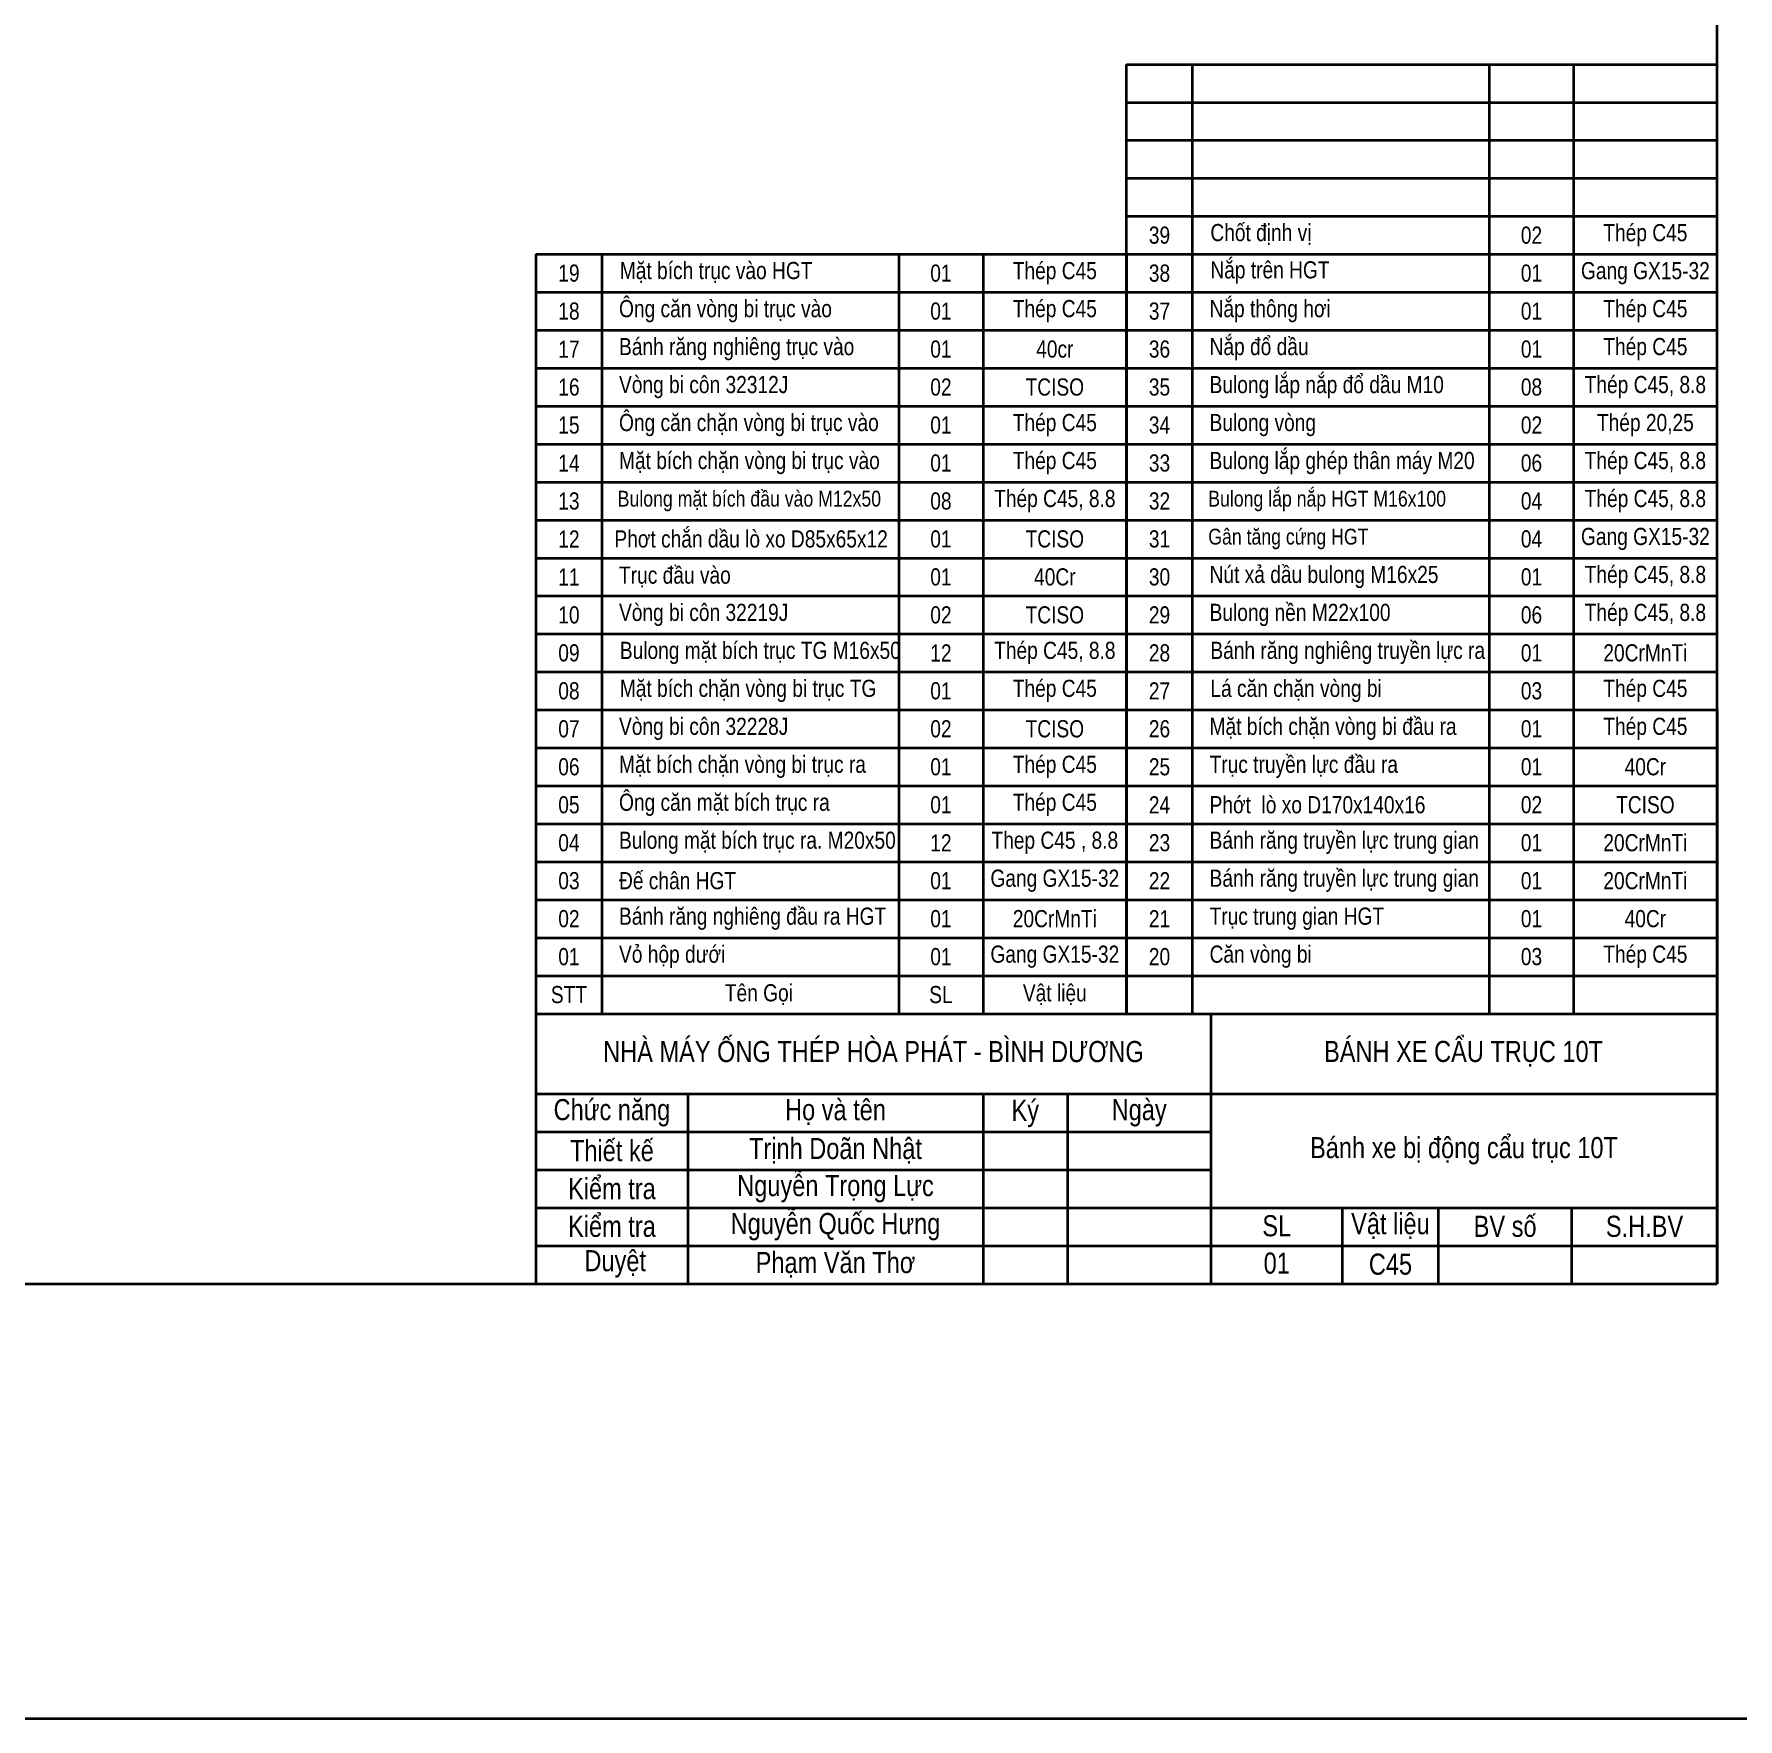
# Model space of a CAD drawing. Header units: millimetres. Extents: x -11382 to 23553, y -372 to 10786.
# Drawn here: x 9218 to 10510, y 1398 to 2676 of the extents above; entities that cross this region are included whole.
import ezdxf

# ---------------------------------------------------------------- set-up
doc = ezdxf.new("R2010")
doc.units = ezdxf.units.MM
doc.header["$LTSCALE"] = 0.2
doc.layers.add('đường bao thấy', color=7, linetype='Continuous', lineweight=40)
doc.styles.add('nhat 2.5', font='arial.ttf', dxfattribs={"width": 0.8, "height": 2.5})
doc.styles.add('nhat3.5', font='arial.ttf', dxfattribs={"height": 3.5})

msp = doc.modelspace()

# ---------------------------------------------------------------- linework, layer by layer
at = {"layer": 'đường bao thấy', "ltscale": 0.2}
for p, q in [((10046.311, 2652.633), (10494.311, 2652.633)), ((10321.511, 2652.633), (10321.511, 2595.033)), ((10385.511, 2652.633), (10385.511, 2595.033)), ((10046.311, 2623.833), (10494.311, 2623.833)), ((10046.311, 2595.033), (10494.311, 2595.033)), ((10046.311, 2595.033), (10494.311, 2595.033)), ((10321.511, 2595.033), (10321.511, 2451.033)), ((10385.511, 2595.033), (10385.511, 2451.033)), ((10046.311, 2566.233), (10494.311, 2566.233)), ((10046.311, 2537.433), (10494.311, 2537.433)), ((9598.311, 2508.633), (10046.311, 2508.633)), ((9598.311, 2508.633), (9598.311, 1932.633)), ((9648.311, 2508.633), (9648.311, 1932.633)), ((9873.511, 2508.633), (9873.511, 2364.633)), ((9937.511, 2508.633), (9937.511, 2364.633)), ((10046.311, 2508.633), (10494.311, 2508.633)), ((10046.311, 2508.633), (10046.311, 2364.633)), ((10321.511, 2508.633), (10321.511, 2364.633)), ((9598.311, 2479.833), (10046.311, 2479.833)), ((10046.311, 2479.833), (10494.311, 2479.833)), ((9598.311, 2451.033), (10046.311, 2451.033)), ((9937.511, 2451.033), (9937.511, 2307.033)), ((10046.311, 2451.033), (10494.311, 2451.033)), ((10046.311, 2451.033), (10494.311, 2451.033)), ((10321.511, 2451.033), (10321.511, 2307.033)), ((10385.511, 2451.033), (10385.511, 2307.033)), ((9598.311, 2422.233), (10046.311, 2422.233)), ((10046.311, 2422.233), (10494.311, 2422.233)), ((9598.311, 2393.433), (10046.311, 2393.433)), ((10046.311, 2393.433), (10494.311, 2393.433)), ((9598.311, 2364.633), (10046.311, 2364.633)), ((9598.311, 2364.633), (10046.311, 2364.633)), ((9873.511, 2364.633), (9873.511, 2220.633)), ((9937.511, 2364.633), (9937.511, 2220.633)), ((10046.311, 2364.633), (10494.311, 2364.633)), ((10046.311, 2364.633), (10046.311, 2220.633)), ((10321.511, 2364.633), (10321.511, 2220.633)), ((9598.311, 2335.833), (10046.311, 2335.833)), ((10046.311, 2335.833), (10494.311, 2335.833)), ((9598.311, 2307.033), (10046.311, 2307.033)), ((10046.311, 2307.033), (10494.311, 2307.033)), ((10046.311, 2307.033), (10494.311, 2307.033)), ((10321.511, 2307.033), (10321.511, 2163.033)), ((10385.511, 2307.033), (10385.511, 2163.033)), ((9598.311, 2278.233), (10046.311, 2278.233)), ((10046.311, 2278.233), (10494.311, 2278.233)), ((9598.311, 2249.433), (10046.311, 2249.433)), ((9937.511, 2249.433), (9937.511, 2105.433)), ((10046.311, 2249.433), (10494.311, 2249.433)), ((9598.311, 2220.633), (10046.311, 2220.633)), ((9598.311, 2220.633), (10046.311, 2220.633)), ((9873.511, 2220.633), (9873.511, 2076.633)), ((9937.511, 2220.633), (9937.511, 2076.633)), ((10046.311, 2220.633), (10494.311, 2220.633)), ((10046.311, 2220.633), (10046.311, 2076.633)), ((10321.511, 2220.633), (10321.511, 2076.633)), ((9598.311, 2191.833), (10046.311, 2191.833)), ((10046.311, 2191.833), (10494.311, 2191.833)), ((9598.311, 2163.033), (10046.311, 2163.033)), ((10046.311, 2163.033), (10494.311, 2163.033)), ((10046.311, 2163.033), (10494.311, 2163.033)), ((10321.511, 2163.033), (10321.511, 1932.633)), ((10385.511, 2163.033), (10385.511, 1932.633)), ((10494.311, 2163.033), (10494.311, 1932.633)), ((9598.311, 2134.233), (10046.311, 2134.233)), ((10046.311, 2134.233), (10494.311, 2134.233)), ((9598.311, 2105.433), (10046.311, 2105.433)), ((10046.311, 2105.433), (10494.311, 2105.433)), ((9598.311, 2076.633), (10046.311, 2076.633)), ((9598.311, 2076.633), (10046.311, 2076.633)), ((9873.511, 2076.633), (9873.511, 1932.633)), ((9937.511, 2076.633), (9937.511, 1932.633)), ((10046.311, 2076.633), (10494.311, 2076.633)), ((10046.311, 2076.633), (10046.311, 1932.633)), ((9598.311, 2047.833), (10046.311, 2047.833)), ((10046.311, 2047.833), (10494.311, 2047.833)), ((9598.311, 2019.033), (10046.311, 2019.033)), ((10046.311, 2019.033), (10494.311, 2019.033)), ((10046.311, 2019.033), (10494.311, 2019.033)), ((9598.311, 1990.233), (10046.311, 1990.233)), ((10046.311, 1990.233), (10494.311, 1990.233)), ((9598.311, 1961.433), (10046.311, 1961.433)), ((10046.311, 1961.433), (10494.311, 1961.433)), ((9598.311, 1932.633), (10494.311, 1932.633)), ((9598.311, 1932.633), (9598.311, 1727.833)), ((9598.311, 1932.633), (10046.311, 1932.633)), ((9598.311, 1932.633), (10046.311, 1932.633)), ((10046.311, 1932.633), (10494.311, 1932.633)), ((10110.311, 1932.633), (10110.311, 1727.833)), ((10494.311, 1932.633), (10494.311, 1727.833)), ((9598.311, 1871.833), (10494.311, 1871.833)), ((9713.511, 1871.833), (9713.511, 1727.833)), ((9937.511, 1871.833), (9937.511, 1727.833)), ((10001.511, 1871.833), (10001.511, 1727.833)), ((9598.311, 1843.033), (10110.311, 1843.033)), ((9598.311, 1814.233), (10110.311, 1814.233)), ((9598.311, 1785.433), (10494.311, 1785.433)), ((10210.222, 1727.833), (10210.222, 1785.433)), ((10282.821, 1785.433), (10282.821, 1727.833)), ((10384.221, 1727.833), (10384.221, 1785.433)), ((9598.311, 1756.633), (10494.311, 1756.633)), ((9598.311, 1727.833), (10494.311, 1727.833))]:
    msp.add_line(p, q, dxfattribs=at)
at = {"layer": 'đường bao thấy', "ltscale": 5}
for p, q in [((10046.311, 1932.633), (10046.311, 2652.633)), ((10096.311, 1932.633), (10096.311, 2652.633))]:
    msp.add_line(p, q, dxfattribs=at)
for points in [[(7889.174, 5775.37), (12930.152, 5775.37), (12930.152, 1397.743), (7889.174, 1397.743)], [(10494.311, 1727.833), (10494.311, 3578.033), (7878.511, 3578.033), (7878.511, 1727.833)]]:
    msp.add_lwpolyline(points, close=True, dxfattribs=at)

# ---------------------------------------------------------------- texts
at = {"layer": 'đường bao thấy', "ltscale": 0.2}
for s, insert, char_height, width, attachment_point, style in [('39', (10071.311, 2523.033), 13, 50, 5, 'nhat 2.5'), ('\\pi13;Chốt định vị', (10096.911, 2523.632), 13, 225.2, 4, 'nhat 2.5'), ('02', (10353.511, 2523.033), 13, 64, 5, 'nhat 2.5'), ('Thép C45', (10439.911, 2523.033), 13, 108.8, 5, 'nhat 2.5'), ('19', (9623.311, 2494.233), 13, 50, 5, 'nhat 2.5'), ('\\pi13;Mặt bích trục vào HGT', (9648.911, 2494.832), 13, 225.2, 4, 'nhat 2.5'), ('01', (9905.511, 2494.233), 13, 64, 5, 'nhat 2.5'), ('Thép C45', (9991.911, 2494.233), 13, 108.8, 5, 'nhat 2.5'), ('38', (10071.311, 2494.233), 13, 50, 5, 'nhat 2.5'), ('\\pi13;Nắp trên HGT', (10096.911, 2494.832), 13, 225.2, 4, 'nhat 2.5'), ('01', (10353.511, 2494.233), 13, 64, 5, 'nhat 2.5'), ('Gang GX15-32', (10439.911, 2494.233), 13, 108.8, 5, 'nhat 2.5'), ('18', (9623.311, 2465.433), 13, 50, 5, 'nhat 2.5'), ('\\pi13;Ông căn vòng bi trục vào', (9648.311, 2465.433), 13, 225.8, 4, 'nhat 2.5'), ('01', (9905.511, 2465.433), 13, 64, 5, 'nhat 2.5'), ('Thép C45', (9991.911, 2465.433), 13, 108.8, 5, 'nhat 2.5'), ('37', (10071.311, 2465.433), 13, 50, 5, 'nhat 2.5'), ('\\pi13;Nắp thông hơi', (10096.311, 2465.433), 13, 225.8, 4, 'nhat 2.5'), ('01', (10353.511, 2465.433), 13, 64, 5, 'nhat 2.5'), ('Thép C45', (10439.911, 2465.433), 13, 108.8, 5, 'nhat 2.5'), ('17', (9623.311, 2436.633), 13, 50, 5, 'nhat 2.5'), ('\\pi13;Bánh răng nghiêng trục vào', (9648.311, 2436.633), 13, 225.8, 4, 'nhat 2.5'), ('01', (9905.511, 2436.633), 13, 64, 5, 'nhat 2.5'), ('40cr', (9991.911, 2436.633), 13, 108.8, 5, 'nhat 2.5'), ('36', (10071.311, 2436.633), 13, 50, 5, 'nhat 2.5'), ('\\pi13;Nắp đổ dầu ', (10096.311, 2436.633), 13, 225.8, 4, 'nhat 2.5'), ('01', (10353.511, 2436.633), 13, 64, 5, 'nhat 2.5'), ('Thép C45', (10439.911, 2436.633), 13, 108.8, 5, 'nhat 2.5'), ('\\pi13;Vòng bi côn 32312J', (9648.311, 2407.833), 13, 225.8, 4, 'nhat 2.5'), ('\\pi13;Bulong lắp nắp đổ dầu M10', (10096.311, 2407.833), 13, 225.8, 4, 'nhat 2.5'), ('Thép C45, 8.8', (10439.911, 2407.833), 13, 108.8, 5, 'nhat 2.5'), ('16', (9623.311, 2407.833), 13, 50, 5, 'nhat 2.5'), ('02', (9905.511, 2407.833), 13, 64, 5, 'nhat 2.5'), ('TCISO', (9991.911, 2407.833), 13, 108.8, 5, 'nhat 2.5'), ('35', (10071.311, 2407.833), 13, 50, 5, 'nhat 2.5'), ('08', (10353.511, 2407.833), 13, 64, 5, 'nhat 2.5'), ('15', (9623.311, 2379.033), 13, 50, 5, 'nhat 2.5'), ('\\pi13;Ông căn chặn vòng bi trục vào', (9648.311, 2379.033), 13, 225.8, 4, 'nhat 2.5'), ('01', (9905.511, 2379.033), 13, 64, 5, 'nhat 2.5'), ('Thép C45', (9991.911, 2379.033), 13, 108.8, 5, 'nhat 2.5'), ('34', (10071.311, 2379.033), 13, 50, 5, 'nhat 2.5'), ('\\pi13;Bulong vòng', (10096.311, 2379.033), 13, 225.8, 4, 'nhat 2.5'), ('02', (10353.511, 2379.033), 13, 64, 5, 'nhat 2.5'), ('Thép 20,25', (10439.911, 2379.033), 13, 108.8, 5, 'nhat 2.5'), ('14', (9623.311, 2350.233), 13, 50, 5, 'nhat 2.5'), ('\\pi13;Mặt bích chặn vòng bi trục vào', (9648.311, 2350.233), 13, 225.8, 4, 'nhat 2.5'), ('01', (9905.511, 2350.233), 13, 64, 5, 'nhat 2.5'), ('Thép C45', (9991.911, 2350.233), 13, 108.8, 5, 'nhat 2.5'), ('33', (10071.311, 2350.233), 13, 50, 5, 'nhat 2.5'), ('\\pi13;Bulong lắp ghép thân máy M20', (10096.311, 2350.233), 13, 225.8, 4, 'nhat 2.5'), ('06', (10353.511, 2350.233), 13, 64, 5, 'nhat 2.5'), ('Thép C45, 8.8', (10439.911, 2350.233), 13, 108.8, 5, 'nhat 2.5'), ('13', (9623.311, 2321.433), 13, 50, 5, 'nhat 2.5'), ('\\pi12;Bulong mặt bích đầu vào M12x50', (9648.311, 2321.433), 12, 225.8, 4, 'nhat 2.5'), ('08', (9905.511, 2321.433), 13, 64, 5, 'nhat 2.5'), ('Thép C45, 8.8', (9991.911, 2321.433), 13, 108.8, 5, 'nhat 2.5'), ('32', (10071.311, 2321.433), 13, 50, 5, 'nhat 2.5'), ('\\pi12;Bulong lắp nắp HGT M16x100', (10096.311, 2321.433), 12, 225.8, 4, 'nhat 2.5'), ('04', (10353.511, 2321.433), 13, 64, 5, 'nhat 2.5'), ('Thép C45, 8.8', (10439.911, 2321.433), 13, 108.8, 5, 'nhat 2.5'), ('Phơt chắn dầu lò xo D85x65x12', (9761.511, 2292.633), 13, 225.2, 5, 'nhat 2.5'), ('\\pi12;Gân tăng cứng HGT', (10096.311, 2292.633), 12, 225.8, 4, 'nhat 2.5'), ('Gang GX15-32', (10439.911, 2292.633), 13, 108.8, 5, 'nhat 2.5'), ('12', (9623.311, 2292.633), 13, 50, 5, 'nhat 2.5'), ('01', (9905.511, 2292.633), 13, 64, 5, 'nhat 2.5'), ('TCISO', (9991.911, 2292.633), 13, 108.8, 5, 'nhat 2.5'), ('31', (10071.311, 2292.633), 13, 50, 5, 'nhat 2.5'), ('04', (10353.511, 2292.633), 13, 64, 5, 'nhat 2.5'), ('11', (9623.311, 2263.833), 13, 50, 5, 'nhat 2.5'), ('\\pi13;Trục đầu vào', (9648.311, 2263.833), 13, 225.8, 4, 'nhat 2.5'), ('01', (9905.511, 2263.833), 13, 64, 5, 'nhat 2.5'), ('40Cr', (9991.911, 2263.833), 13, 108.8, 5, 'nhat 2.5'), ('30', (10071.311, 2263.833), 13, 50, 5, 'nhat 2.5'), ('\\pi13;Nút xả dầu bulong M16x25', (10096.311, 2263.833), 13, 225.8, 4, 'nhat 2.5'), ('01', (10353.511, 2263.833), 13, 64, 5, 'nhat 2.5'), ('Thép C45, 8.8', (10439.911, 2263.833), 13, 108.8, 5, 'nhat 2.5'), ('10', (9623.311, 2235.033), 13, 50, 5, 'nhat 2.5'), ('\\pi13;Vòng bi côn 32219J', (9648.311, 2235.033), 13, 225.8, 4, 'nhat 2.5'), ('02', (9905.511, 2235.033), 13, 64, 5, 'nhat 2.5'), ('TCISO', (9991.911, 2235.033), 13, 108.8, 5, 'nhat 2.5'), ('29', (10071.311, 2235.033), 13, 50, 5, 'nhat 2.5'), ('\\pi13;Bulong nền M22x100', (10096.311, 2235.033), 13, 225.8, 4, 'nhat 2.5'), ('06', (10353.511, 2235.033), 13, 64, 5, 'nhat 2.5'), ('Thép C45, 8.8', (10439.911, 2235.033), 13, 108.8, 5, 'nhat 2.5'), ('09', (9623.311, 2206.233), 13, 50, 5, 'nhat 2.5'), ('\\pi13;Bulong mặt bích trục TG M16x50', (9648.911, 2206.233), 13, 245.05576, 4, 'nhat 2.5'), ('12', (9905.511, 2206.233), 13, 64, 5, 'nhat 2.5'), ('Thép C45, 8.8', (9991.911, 2206.233), 13, 108.8, 5, 'nhat 2.5'), ('28', (10071.311, 2206.233), 13, 50, 5, 'nhat 2.5'), ('\\pi13;Bánh răng nghiêng truyền lực ra', (10096.911, 2206.233), 13, 245.05576, 4, 'nhat 2.5'), ('01', (10353.511, 2206.233), 13, 64, 5, 'nhat 2.5'), ('20CrMnTi', (10439.911, 2206.233), 13, 108.8, 5, 'nhat 2.5'), ('\\pi13;Mặt bích chặn vòng bi trục TG', (9648.911, 2177.433), 13, 225.2, 4, 'nhat 2.5'), ('Thép C45', (9991.911, 2177.433), 13, 108.8, 5, 'nhat 2.5'), ('\\pi13;Lá căn chặn vòng bi', (10096.911, 2177.433), 13, 225.2, 4, 'nhat 2.5'), ('Thép C45', (10439.911, 2177.433), 13, 108.8, 5, 'nhat 2.5'), ('08', (9623.311, 2177.433), 13, 50, 5, 'nhat 2.5'), ('01', (9905.511, 2177.433), 13, 64, 5, 'nhat 2.5'), ('27', (10071.311, 2177.433), 13, 50, 5, 'nhat 2.5'), ('03', (10353.511, 2177.433), 13, 64, 5, 'nhat 2.5'), ('\\pi13,t13;Mặt bích chặn vòng bi đầu ra', (10096.311, 2148.633), 13, 225.8, 4, 'nhat 2.5'), ('07', (9623.311, 2148.633), 13, 50, 5, 'nhat 2.5'), ('\\pi13,t13;Vòng bi côn 32228J', (9648.311, 2148.633), 13, 225.8, 4, 'nhat 2.5'), ('02', (9905.511, 2148.633), 13, 64, 5, 'nhat 2.5'), ('TCISO', (9991.911, 2148.633), 13, 108.8, 5, 'nhat 2.5'), ('26', (10071.311, 2148.633), 13, 50, 5, 'nhat 2.5'), ('01', (10353.511, 2148.633), 13, 64, 5, 'nhat 2.5'), ('Thép C45', (10439.911, 2148.633), 13, 108.8, 5, 'nhat 2.5'), ('06', (9623.311, 2119.833), 13, 50, 5, 'nhat 2.5'), ('\\pi13;Mặt bích chặn vòng bi trục ra', (9648.311, 2119.833), 13, 225.8, 4, 'nhat 2.5'), ('01', (9905.511, 2119.833), 13, 64, 5, 'nhat 2.5'), ('Thép C45', (9991.911, 2119.833), 13, 108.8, 5, 'nhat 2.5'), ('25', (10071.311, 2119.833), 13, 50, 5, 'nhat 2.5'), ('\\pi13;Trục truyền lực đầu ra', (10096.311, 2119.833), 13, 225.8, 4, 'nhat 2.5'), ('01', (10353.511, 2119.833), 13, 64, 5, 'nhat 2.5'), ('40Cr', (10439.911, 2119.833), 13, 108.8, 5, 'nhat 2.5'), ('05', (9623.311, 2091.033), 13, 50, 5, 'nhat 2.5'), ('\\pi13;Ông căn mặt bích trục ra', (9648.311, 2091.033), 13, 225.8, 4, 'nhat 2.5'), ('01', (9905.511, 2091.033), 13, 64, 5, 'nhat 2.5'), ('Thép C45', (9991.911, 2091.033), 13, 108.8, 5, 'nhat 2.5'), ('24', (10071.311, 2091.033), 13, 50, 5, 'nhat 2.5'), ('\\pi13;Phớt  lò xo D170x140x16', (10096.311, 2091.033), 13, 241.63098, 4, 'nhat 2.5'), ('02', (10353.511, 2091.033), 13, 64, 5, 'nhat 2.5'), ('TCISO', (10439.911, 2091.033), 13, 108.8, 5, 'nhat 2.5'), ('04', (9623.311, 2062.233), 13, 50, 5, 'nhat 2.5'), ('\\pi13;Bulong mặt bích trục ra. M20x50', (9648.311, 2062.233), 13, 225.8, 4, 'nhat 2.5'), ('12', (9905.511, 2062.233), 13, 64, 5, 'nhat 2.5'), ('Thep C45 , 8.8', (9991.911, 2062.233), 13, 108.8, 5, 'nhat 2.5'), ('23', (10071.311, 2062.233), 13, 50, 5, 'nhat 2.5'), ('\\pi13;Bánh răng truyền lực trung gian', (10096.311, 2062.233), 13, 225.8, 4, 'nhat 2.5'), ('01', (10353.511, 2062.233), 13, 64, 5, 'nhat 2.5'), ('20CrMnTi', (10439.911, 2062.233), 13, 108.8, 5, 'nhat 2.5'), ('\\pi13;Bánh răng truyền lực trung gian', (10096.311, 2033.433), 13, 225.8, 4, 'nhat 2.5'), ('03', (9623.311, 2033.433), 13, 50, 5, 'nhat 2.5'), ('\\pi13;Đế chân HGT', (9648.311, 2033.433), 13, 225.8, 4, 'nhat 2.5'), ('01', (9905.511, 2033.433), 13, 64, 5, 'nhat 2.5'), ('Gang GX15-32', (9991.911, 2033.433), 13, 108.8, 5, 'nhat 2.5'), ('22', (10071.311, 2033.433), 13, 50, 5, 'nhat 2.5'), ('01', (10353.511, 2033.433), 13, 64, 5, 'nhat 2.5'), ('20CrMnTi', (10439.911, 2033.433), 13, 108.8, 5, 'nhat 2.5'), ('02', (9623.311, 2004.633), 13, 50, 5, 'nhat 2.5'), ('\\pi13;Bánh răng nghiêng đầu ra HGT', (9648.311, 2004.633), 13, 225.8, 4, 'nhat 2.5'), ('01', (9905.511, 2004.633), 13, 64, 5, 'nhat 2.5'), ('20CrMnTi', (9991.911, 2004.633), 13, 108.8, 5, 'nhat 2.5'), ('21', (10071.311, 2004.633), 13, 50, 5, 'nhat 2.5'), ('\\pi13;Trục trung gian HGT', (10096.311, 2004.633), 13, 225.8, 4, 'nhat 2.5'), ('01', (10353.511, 2004.633), 13, 64, 5, 'nhat 2.5'), ('40Cr', (10439.911, 2004.633), 13, 108.8, 5, 'nhat 2.5'), ('01', (9623.311, 1975.833), 13, 50, 5, 'nhat 2.5'), ('\\pi13;Vỏ hộp dưới', (9648.311, 1975.833), 13, 225.2, 4, 'nhat 2.5'), ('01', (9905.511, 1975.833), 13, 64, 5, 'nhat 2.5'), ('Gang GX15-32', (9991.911, 1975.833), 13, 108.8, 5, 'nhat 2.5'), ('20', (10071.311, 1975.833), 13, 50, 5, 'nhat 2.5'), ('\\pi13;Căn vòng bi', (10096.311, 1975.833), 13, 225.2, 4, 'nhat 2.5'), ('03', (10353.511, 1975.833), 13, 64, 5, 'nhat 2.5'), ('Thép C45', (10439.911, 1975.833), 13, 108.8, 5, 'nhat 2.5'), ('STT', (9623.311, 1947.033), 13, 50, 5, 'nhat 2.5'), ('\\pi13;Tên Gọi', (9760.911, 1947.033), 13, 225.2, 5, 'nhat 2.5'), ('SL', (9905.511, 1947.033), 13, 64, 5, 'nhat 2.5'), ('Vật liệu', (9991.911, 1947.033), 13, 108.8, 5, 'nhat 2.5'), ('NHÀ MÁY ỐNG THÉP HÒA PHÁT - BÌNH DƯƠNG', (9854.311, 1903.804), 16, 512, 5, 'nhat 2.5'), ('BÁNH XE CẨU TRỤC 10T', (10301.971, 1902.233), 16, 384.68012, 5, 'nhat 2.5'), ('Chức năng', (9655.911, 1857.433), 16, 115.2, 5, 'nhat 2.5'), ('Họ và tên', (9825.511, 1858.032), 16, 224, 5, 'nhat 2.5'), ('Ký', (9969.511, 1856.942), 16, 64, 5, 'nhat 2.5'), ('Ngày', (10055.911, 1857.433), 16, 108.8, 5, 'nhat 2.5'), ('Thiết kế', (9655.911, 1828.633), 16, 115.2, 5, 'nhat 2.5'), ('Trịnh Doãn Nhật', (9825.511, 1828.633), 16, 224, 5, 'nhat 2.5'), ('Bánh xe bị động cẩu trục 10T', (10302.311, 1828.633), 16, 384, 5, 'nhat 2.5'), ('Kiểm tra', (9655.911, 1799.833), 16, 115.2, 5, 'nhat 2.5'), ('Nguyễn Trọng Lực', (9825.511, 1799.833), 16, 224, 5, 'nhat 2.5'), ('20/05/2009', (10280.617, 1798.575), 0.035, 132.45429, 1, 'nhat3.5'), ('21/05/2009', (10282.965, 1798.409), 0.035, 125.52272, 1, 'nhat3.5'), ('Nguyễn Quốc Hưng', (9825.511, 1771.033), 16, 224, 5, 'nhat 2.5'), ('Kiểm tra', (9655.911, 1771.249), 16, 115.2, 5, 'nhat 2.5'), ('SL', (10160.267, 1771.678), 16, 99.91159, 5, 'nhat 2.5'), ('Vật liệu', (10246.521, 1771.599), 16, 99.91159, 5, 'nhat 2.5'), ('BV số', (10333.521, 1771.249), 16, 99.91159, 5, 'nhat 2.5'), ('S.H.BV', (10439.266, 1771.249), 16, 99.91159, 5, 'nhat 2.5'), ('Duyệt', (9658.409, 1742.878), 16, 115.2, 5, 'nhat 2.5'), ('Phạm Văn Thơ', (9825.511, 1742.153), 16, 224, 5, 'nhat 2.5'), ('01', (10160.267, 1743.333), 16, 99.91159, 5, 'nhat 2.5'), ('C45', (10246.521, 1742.538), 16, 99.91159, 5, 'nhat 2.5')]:
    msp.add_mtext(s, dxfattribs=dict(at, insert=insert, char_height=char_height, width=width, attachment_point=attachment_point, style=style))

doc.saveas('drawing.dxf')
